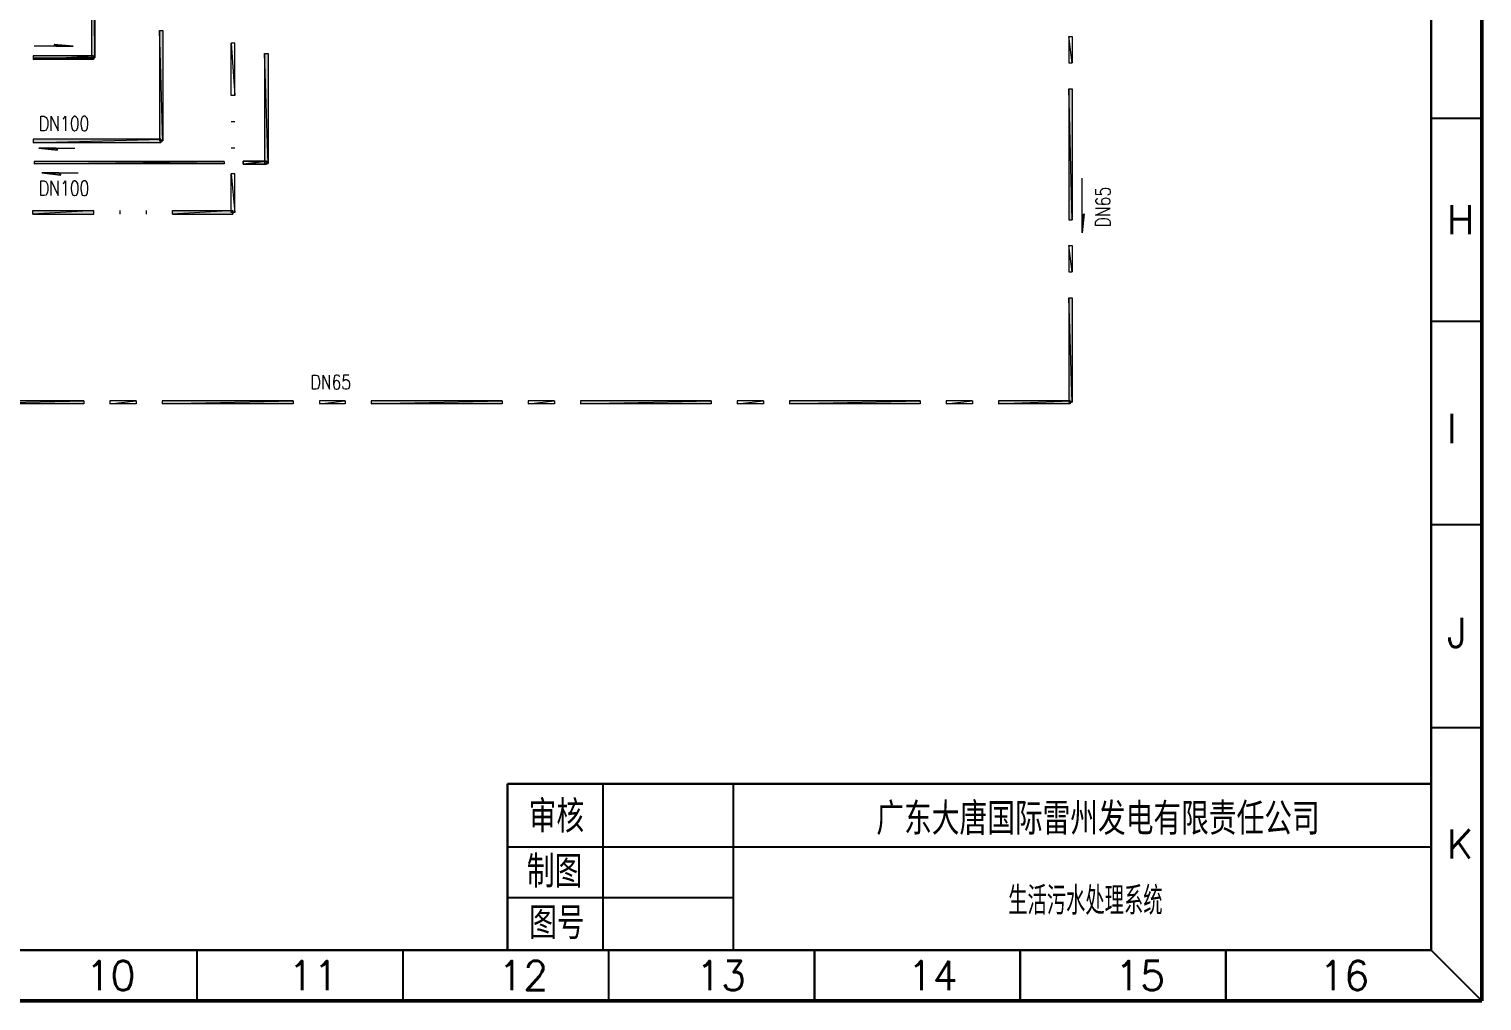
# Model space of a CAD drawing. Header units: millimetres. Extents: x 314312 to 406292, y 205315 to 257934.
# Drawn here: x 357624 to 390065, y 205315 to 227021 of the extents above; entities that cross this region are included whole.
import ezdxf

# ---------------------------------------------------------------- set-up
doc = ezdxf.new("R2010")
doc.units = ezdxf.units.MM
doc.styles.add('样式 1', font='geditxt.shx', dxfattribs={"width": 0.72, "bigfont": 'dxt.shx'})
doc.styles.add('样式 2', font='txt.shx', dxfattribs={"height": 2})

msp = doc.modelspace()

# ---------------------------------------------------------------- hatches: boundary and pattern name
h = msp.add_hatch(color=0)
edge = h.paths.add_edge_path(flags=0)
edge.add_spline(control_points=[(359091, 236184), (359091, 236184), (359019, 236184), (359019, 236184), (359019, 236184), (359091, 226380), (359091, 226380), (359091, 226380), (359091, 236184), (359091, 236184)], knot_values=[0, 0, 0, 0, 1, 1, 1, 2, 2, 2, 3, 3, 3, 3], degree=3, periodic=0)
edge = h.paths.add_edge_path(flags=0)
edge.add_spline(control_points=[(359019, 236184), (359019, 236184), (359091, 226380), (359091, 226380), (359091, 226380), (359019, 226380), (359019, 226380), (359019, 226380), (359019, 236184), (359019, 236184)], knot_values=[0, 0, 0, 0, 1, 1, 1, 2, 2, 2, 3, 3, 3, 3], degree=3, periodic=0)
h = msp.add_hatch(color=0)
edge = h.paths.add_edge_path(flags=0)
edge.add_spline(control_points=[(360609, 226985), (360609, 226985), (360537, 226985), (360537, 226985), (360537, 226985), (360609, 224524), (360609, 224524), (360609, 224524), (360609, 226985), (360609, 226985)], knot_values=[0, 0, 0, 0, 1, 1, 1, 2, 2, 2, 3, 3, 3, 3], degree=3, periodic=0)
edge = h.paths.add_edge_path(flags=0)
edge.add_spline(control_points=[(360537, 226985), (360537, 226985), (360609, 224524), (360609, 224524), (360609, 224524), (360537, 224524), (360537, 224524), (360537, 224524), (360537, 226985), (360537, 226985)], knot_values=[0, 0, 0, 0, 1, 1, 1, 2, 2, 2, 3, 3, 3, 3], degree=3, periodic=0)
h = msp.add_hatch(color=0)
edge = h.paths.add_edge_path(flags=0)
edge.add_spline(control_points=[(362967, 226472), (362967, 226472), (362885, 226472), (362885, 226472), (362885, 226472), (362967, 224021), (362967, 224021), (362967, 224021), (362967, 226472), (362967, 226472)], knot_values=[0, 0, 0, 0, 1, 1, 1, 2, 2, 2, 3, 3, 3, 3], degree=3, periodic=0)
edge = h.paths.add_edge_path(flags=0)
edge.add_spline(control_points=[(362885, 226472), (362885, 226472), (362967, 224021), (362967, 224021), (362967, 224021), (362885, 224021), (362885, 224021), (362885, 224021), (362885, 226472), (362885, 226472)], knot_values=[0, 0, 0, 0, 1, 1, 1, 2, 2, 2, 3, 3, 3, 3], degree=3, periodic=0)
h = msp.add_hatch(color=0)
edge = h.paths.add_edge_path(flags=0)
edge.add_spline(control_points=[(359060, 226339), (359060, 226339), (359060, 226421), (359060, 226421), (359060, 226421), (357717, 226339), (357717, 226339), (357717, 226339), (359060, 226339), (359060, 226339)], knot_values=[0, 0, 0, 0, 1, 1, 1, 2, 2, 2, 3, 3, 3, 3], degree=3, periodic=0)
edge = h.paths.add_edge_path(flags=0)
edge.add_spline(control_points=[(359060, 226421), (359060, 226421), (357717, 226339), (357717, 226339), (357717, 226339), (357717, 226421), (357717, 226421), (357717, 226421), (359060, 226421), (359060, 226421)], knot_values=[0, 0, 0, 0, 1, 1, 1, 2, 2, 2, 3, 3, 3, 3], degree=3, periodic=0)
h = msp.add_hatch(color=0)
edge = h.paths.add_edge_path(flags=0)
edge.add_spline(control_points=[(380914, 225683), (380914, 225683), (380842, 225683), (380842, 225683), (380842, 225683), (380914, 222760), (380914, 222760), (380914, 222760), (380914, 225683), (380914, 225683)], knot_values=[0, 0, 0, 0, 1, 1, 1, 2, 2, 2, 3, 3, 3, 3], degree=3, periodic=0)
edge = h.paths.add_edge_path(flags=0)
edge.add_spline(control_points=[(380842, 225683), (380842, 225683), (380914, 222760), (380914, 222760), (380914, 222760), (380842, 222760), (380842, 222760), (380842, 222760), (380842, 225683), (380842, 225683)], knot_values=[0, 0, 0, 0, 1, 1, 1, 2, 2, 2, 3, 3, 3, 3], degree=3, periodic=0)
h = msp.add_hatch(color=0)
edge = h.paths.add_edge_path(flags=0)
edge.add_spline(control_points=[(360568, 224483), (360568, 224483), (360568, 224565), (360568, 224565), (360568, 224565), (357717, 224483), (357717, 224483), (357717, 224483), (360568, 224483), (360568, 224483)], knot_values=[0, 0, 0, 0, 1, 1, 1, 2, 2, 2, 3, 3, 3, 3], degree=3, periodic=0)
edge = h.paths.add_edge_path(flags=0)
edge.add_spline(control_points=[(360568, 224565), (360568, 224565), (357717, 224483), (357717, 224483), (357717, 224483), (357717, 224565), (357717, 224565), (357717, 224565), (360568, 224565), (360568, 224565)], knot_values=[0, 0, 0, 0, 1, 1, 1, 2, 2, 2, 3, 3, 3, 3], degree=3, periodic=0)
h = msp.add_hatch(color=0)
edge = h.paths.add_edge_path(flags=0)
edge.add_spline(control_points=[(361983, 224011), (361983, 224011), (361983, 224062), (361983, 224062), (361983, 224062), (357737, 224011), (357737, 224011), (357737, 224011), (361983, 224011), (361983, 224011)], knot_values=[0, 0, 0, 0, 1, 1, 1, 2, 2, 2, 3, 3, 3, 3], degree=3, periodic=0)
edge = h.paths.add_edge_path(flags=0)
edge.add_spline(control_points=[(361983, 224062), (361983, 224062), (357737, 224011), (357737, 224011), (357737, 224011), (357737, 224062), (357737, 224062), (357737, 224062), (361983, 224062), (361983, 224062)], knot_values=[0, 0, 0, 0, 1, 1, 1, 2, 2, 2, 3, 3, 3, 3], degree=3, periodic=0)
h = msp.add_hatch(color=0)
edge = h.paths.add_edge_path(flags=0)
edge.add_spline(control_points=[(357706, 222965), (357706, 222965), (357706, 222883), (357706, 222883), (357706, 222883), (359070, 222965), (359070, 222965), (359070, 222965), (357706, 222965), (357706, 222965)], knot_values=[0, 0, 0, 0, 1, 1, 1, 2, 2, 2, 3, 3, 3, 3], degree=3, periodic=0)
edge = h.paths.add_edge_path(flags=0)
edge.add_spline(control_points=[(357706, 222883), (357706, 222883), (359070, 222965), (359070, 222965), (359070, 222965), (359070, 222883), (359070, 222883), (359070, 222883), (357706, 222883), (357706, 222883)], knot_values=[0, 0, 0, 0, 1, 1, 1, 2, 2, 2, 3, 3, 3, 3], degree=3, periodic=0)
h = msp.add_hatch(color=0)
edge = h.paths.add_edge_path(flags=0)
edge.add_spline(control_points=[(360824, 222965), (360824, 222965), (360824, 222883), (360824, 222883), (360824, 222883), (362178, 222965), (362178, 222965), (362178, 222965), (360824, 222965), (360824, 222965)], knot_values=[0, 0, 0, 0, 1, 1, 1, 2, 2, 2, 3, 3, 3, 3], degree=3, periodic=0)
edge = h.paths.add_edge_path(flags=0)
edge.add_spline(control_points=[(360824, 222883), (360824, 222883), (362178, 222965), (362178, 222965), (362178, 222965), (362178, 222883), (362178, 222883), (362178, 222883), (360824, 222883), (360824, 222883)], knot_values=[0, 0, 0, 0, 1, 1, 1, 2, 2, 2, 3, 3, 3, 3], degree=3, periodic=0)
h = msp.add_hatch(color=0)
edge = h.paths.add_edge_path(flags=0)
edge.add_spline(control_points=[(380914, 221016), (380914, 221016), (380842, 221016), (380842, 221016), (380842, 221016), (380914, 218688), (380914, 218688), (380914, 218688), (380914, 221016), (380914, 221016)], knot_values=[0, 0, 0, 0, 1, 1, 1, 2, 2, 2, 3, 3, 3, 3], degree=3, periodic=0)
edge = h.paths.add_edge_path(flags=0)
edge.add_spline(control_points=[(380842, 221016), (380842, 221016), (380914, 218688), (380914, 218688), (380914, 218688), (380842, 218688), (380842, 218688), (380842, 218688), (380842, 221016), (380842, 221016)], knot_values=[0, 0, 0, 0, 1, 1, 1, 2, 2, 2, 3, 3, 3, 3], degree=3, periodic=0)
h = msp.add_hatch(color=0)
edge = h.paths.add_edge_path(flags=0)
edge.add_spline(control_points=[(358845, 218647), (358845, 218647), (358845, 218719), (358845, 218719), (358845, 218719), (355932, 218647), (355932, 218647), (355932, 218647), (358845, 218647), (358845, 218647)], knot_values=[0, 0, 0, 0, 1, 1, 1, 2, 2, 2, 3, 3, 3, 3], degree=3, periodic=0)
edge = h.paths.add_edge_path(flags=0)
edge.add_spline(control_points=[(358845, 218719), (358845, 218719), (355932, 218647), (355932, 218647), (355932, 218647), (355932, 218719), (355932, 218719), (355932, 218719), (358845, 218719), (358845, 218719)], knot_values=[0, 0, 0, 0, 1, 1, 1, 2, 2, 2, 3, 3, 3, 3], degree=3, periodic=0)
h = msp.add_hatch(color=0)
edge = h.paths.add_edge_path(flags=0)
edge.add_spline(control_points=[(363521, 218647), (363521, 218647), (363521, 218719), (363521, 218719), (363521, 218719), (360598, 218647), (360598, 218647), (360598, 218647), (363521, 218647), (363521, 218647)], knot_values=[0, 0, 0, 0, 1, 1, 1, 2, 2, 2, 3, 3, 3, 3], degree=3, periodic=0)
edge = h.paths.add_edge_path(flags=0)
edge.add_spline(control_points=[(363521, 218719), (363521, 218719), (360598, 218647), (360598, 218647), (360598, 218647), (360598, 218719), (360598, 218719), (360598, 218719), (363521, 218719), (363521, 218719)], knot_values=[0, 0, 0, 0, 1, 1, 1, 2, 2, 2, 3, 3, 3, 3], degree=3, periodic=0)
h = msp.add_hatch(color=0)
edge = h.paths.add_edge_path(flags=0)
edge.add_spline(control_points=[(368187, 218647), (368187, 218647), (368187, 218719), (368187, 218719), (368187, 218719), (365265, 218647), (365265, 218647), (365265, 218647), (368187, 218647), (368187, 218647)], knot_values=[0, 0, 0, 0, 1, 1, 1, 2, 2, 2, 3, 3, 3, 3], degree=3, periodic=0)
edge = h.paths.add_edge_path(flags=0)
edge.add_spline(control_points=[(368187, 218719), (368187, 218719), (365265, 218647), (365265, 218647), (365265, 218647), (365265, 218719), (365265, 218719), (365265, 218719), (368187, 218719), (368187, 218719)], knot_values=[0, 0, 0, 0, 1, 1, 1, 2, 2, 2, 3, 3, 3, 3], degree=3, periodic=0)
h = msp.add_hatch(color=0)
edge = h.paths.add_edge_path(flags=0)
edge.add_spline(control_points=[(372853, 218647), (372853, 218647), (372853, 218719), (372853, 218719), (372853, 218719), (369941, 218647), (369941, 218647), (369941, 218647), (372853, 218647), (372853, 218647)], knot_values=[0, 0, 0, 0, 1, 1, 1, 2, 2, 2, 3, 3, 3, 3], degree=3, periodic=0)
edge = h.paths.add_edge_path(flags=0)
edge.add_spline(control_points=[(372853, 218719), (372853, 218719), (369941, 218647), (369941, 218647), (369941, 218647), (369941, 218719), (369941, 218719), (369941, 218719), (372853, 218719), (372853, 218719)], knot_values=[0, 0, 0, 0, 1, 1, 1, 2, 2, 2, 3, 3, 3, 3], degree=3, periodic=0)
h = msp.add_hatch(color=0)
edge = h.paths.add_edge_path(flags=0)
edge.add_spline(control_points=[(377520, 218647), (377520, 218647), (377520, 218719), (377520, 218719), (377520, 218719), (374607, 218647), (374607, 218647), (374607, 218647), (377520, 218647), (377520, 218647)], knot_values=[0, 0, 0, 0, 1, 1, 1, 2, 2, 2, 3, 3, 3, 3], degree=3, periodic=0)
edge = h.paths.add_edge_path(flags=0)
edge.add_spline(control_points=[(377520, 218719), (377520, 218719), (374607, 218647), (374607, 218647), (374607, 218647), (374607, 218719), (374607, 218719), (374607, 218719), (377520, 218719), (377520, 218719)], knot_values=[0, 0, 0, 0, 1, 1, 1, 2, 2, 2, 3, 3, 3, 3], degree=3, periodic=0)
h = msp.add_hatch(color=0)
edge = h.paths.add_edge_path(flags=0)
edge.add_spline(control_points=[(380873, 218647), (380873, 218647), (380873, 218719), (380873, 218719), (380873, 218719), (379273, 218647), (379273, 218647), (379273, 218647), (380873, 218647), (380873, 218647)], knot_values=[0, 0, 0, 0, 1, 1, 1, 2, 2, 2, 3, 3, 3, 3], degree=3, periodic=0)
edge = h.paths.add_edge_path(flags=0)
edge.add_spline(control_points=[(380873, 218719), (380873, 218719), (379273, 218647), (379273, 218647), (379273, 218647), (379273, 218719), (379273, 218719), (379273, 218719), (380873, 218719), (380873, 218719)], knot_values=[0, 0, 0, 0, 1, 1, 1, 2, 2, 2, 3, 3, 3, 3], degree=3, periodic=0)

# ---------------------------------------------------------------- linework, layer by layer
at = {"color": 7, "linetype": 'ByBlock', "lineweight": 50}
for p, q in [((390065, 257934), (390065, 205315)), ((390065, 205315), (314312, 205315))]:
    msp.add_line(p, q, dxfattribs=at)
at = {"color": 7, "linetype": 'ByBlock', "lineweight": 30}
for p, q in [((388931, 256800), (388931, 206449)), ((388931, 210163), (368309, 210163)), ((388931, 206449), (315446, 206449))]:
    msp.add_line(p, q, dxfattribs=at)
at = {"color": 7, "linetype": 'ByBlock', "lineweight": -3}
for p, q in [((390065, 225022), (388931, 225022)), ((390065, 220486), (388931, 220486)), ((390065, 215950), (388931, 215950)), ((390065, 211413), (388931, 211413)), ((361374, 206449), (361374, 205315)), ((365967, 206449), (365967, 205315)), ((370560, 206449), (370560, 205315)), ((370560, 206449), (370560, 205315)), ((375153, 206449), (375153, 205315)), ((375160, 206449), (375160, 205315)), ((379746, 206449), (379746, 205315)), ((379753, 206449), (379753, 205315)), ((384339, 206449), (384339, 205315)), ((384346, 206449), (384346, 205315)), ((388931, 206449), (390065, 205315))]:
    msp.add_line(p, q, dxfattribs=at)
at = {"color": 0, "linetype": 'ByBlock', "lineweight": 30}
msp.add_line((368309, 206449), (368309, 210163), dxfattribs=at)
at = {"color": 0, "linetype": 'ByBlock'}
for p, q in [((370447, 206449), (370447, 210163)), ((373355, 206449), (373355, 210163)), ((368309, 208757), (388931, 208757)), ((368309, 207629), (373350, 207629))]:
    msp.add_line(p, q, dxfattribs=at)
at = {"color": 0, "lineweight": 30}
msp.add_line((388931, 210163), (388931, 206449), dxfattribs=at)
at = {"color": 0}
msp.add_line((371264, 208757), (388897, 208757), dxfattribs=at)
at = {"color": 0, "lineweight": 5}
for points in [[(358609, 226636), (357737, 226636)], [(358188, 226677), (358609, 226636), (358188, 226677)], [(358188, 226677), (358230, 226636)], [(357717, 226380), (359060, 226380), (358476, 226380)], [(357891, 224749), (357891, 225077), (357963, 225077), (358004, 225047), (358024, 225026), (358035, 224995), (358045, 224954), (358045, 224872), (358035, 224831), (358024, 224790), (358004, 224760), (357963, 224749), (357891, 224749)], [(358117, 224749), (358117, 225077), (358271, 224749), (358271, 225077)], [(358383, 225016), (358404, 225026), (358435, 225077), (358435, 224749)], [(358629, 225077), (358599, 225047), (358578, 225016), (358568, 224934), (358568, 224893), (358578, 224811), (358599, 224760), (358629, 224749), (358650, 224749), (358681, 224760), (358712, 224811), (358722, 224893), (358722, 224934), (358712, 225016), (358681, 225047), (358650, 225077), (358629, 225077)], [(358845, 225077), (358814, 225047), (358794, 225016), (358783, 224934), (358783, 224893), (358794, 224811), (358814, 224760), (358845, 224749), (358876, 224749), (358906, 224760), (358927, 224811), (358937, 224893), (358937, 224934), (358927, 225016), (358906, 225047), (358876, 225077), (358845, 225077)], [(362137, 224954), (362219, 224954)], [(360609, 224524), (360537, 224524)], [(357840, 224360), (358650, 224360)], [(358260, 224319), (357840, 224360), (358260, 224319), (358230, 224360)], [(362137, 224370), (362219, 224370)], [(362967, 224021), (362885, 224021)], [(357891, 223303), (357891, 223631), (357963, 223631), (358004, 223611), (358024, 223580), (358035, 223549), (358045, 223508), (358045, 223426), (358035, 223375), (358024, 223344), (358004, 223314), (357963, 223303), (357891, 223303)], [(357912, 223806), (358722, 223806)], [(358332, 223755), (357912, 223806), (358332, 223755), (358291, 223806)], [(358117, 223303), (358117, 223631), (358271, 223303), (358271, 223631)], [(358383, 223570), (358404, 223580), (358435, 223631), (358435, 223303)], [(358629, 223631), (358599, 223611), (358578, 223570), (358568, 223488), (358568, 223447), (358578, 223365), (358599, 223314), (358629, 223303), (358650, 223303), (358681, 223314), (358712, 223365), (358722, 223447), (358722, 223488), (358712, 223570), (358681, 223611), (358650, 223631), (358629, 223631)], [(358845, 223631), (358814, 223611), (358794, 223570), (358783, 223488), (358783, 223447), (358794, 223365), (358814, 223314), (358845, 223303), (358876, 223303), (358906, 223314), (358927, 223365), (358937, 223447), (358937, 223488), (358927, 223570), (358906, 223611), (358876, 223631), (358845, 223631)], [(381140, 222473), (381140, 223693)], [(381437, 223447), (381437, 223334), (381581, 223324), (381570, 223334), (381550, 223365), (381550, 223396), (381570, 223437), (381601, 223457), (381642, 223467), (381673, 223467), (381724, 223457), (381755, 223437), (381765, 223396), (381765, 223365), (381755, 223334), (381735, 223324), (381704, 223314)], [(381488, 223232), (381458, 223221), (381437, 223191), (381437, 223170), (381458, 223139), (381499, 223119), (381581, 223108), (381663, 223108), (381724, 223119), (381755, 223139), (381765, 223170), (381765, 223180), (381755, 223211), (381724, 223232), (381673, 223242), (381663, 223242), (381611, 223232), (381581, 223211), (381570, 223180), (381570, 223170), (381581, 223139), (381611, 223119), (381663, 223108)], [(359655, 222965), (359655, 222883)], [(360240, 222965), (360240, 222883)], [(362178, 222965), (362178, 222883)], [(381140, 222852), (381181, 222893), (381140, 222473), (381181, 222893)], [(381765, 222862), (381437, 222862), (381765, 223016), (381437, 223016)], [(381765, 222637), (381437, 222637), (381437, 222709), (381458, 222739), (381488, 222770), (381519, 222780), (381570, 222791), (381642, 222791), (381694, 222780), (381724, 222770), (381755, 222739), (381765, 222709), (381765, 222637)], [(363952, 218976), (363952, 219294), (364034, 219294), (364065, 219283), (364085, 219253), (364096, 219222), (364106, 219170), (364106, 219099), (364096, 219047), (364085, 219017), (364065, 218986), (364034, 218976), (363952, 218976)], [(364188, 218976), (364188, 219294), (364331, 218976), (364331, 219294)], [(364557, 219253), (364547, 219283), (364506, 219294), (364485, 219294), (364454, 219283), (364434, 219232), (364424, 219160), (364424, 219078), (364434, 219017), (364454, 218986), (364485, 218976), (364495, 218976), (364536, 218986), (364557, 219017), (364567, 219068), (364567, 219078), (364557, 219129), (364536, 219160), (364495, 219170), (364485, 219170), (364454, 219160), (364434, 219129), (364424, 219078)], [(364762, 219294), (364649, 219294), (364639, 219160), (364649, 219170), (364680, 219191), (364721, 219191), (364752, 219170), (364772, 219140), (364783, 219099), (364783, 219068), (364772, 219017), (364752, 218986), (364721, 218976), (364680, 218976), (364649, 218986), (364639, 219006), (364629, 219037)], [(380914, 218688), (380842, 218688)]]:
    msp.add_lwpolyline(points, dxfattribs=at)
for points in [[(359091, 236184), (359091, 236184), (359019, 236184), (359019, 236184), (359019, 236184), (359091, 226380), (359091, 226380), (359091, 226380), (359091, 236184), (359091, 236184)], [(359019, 236184), (359019, 236184), (359091, 226380), (359091, 226380), (359091, 226380), (359019, 226380), (359019, 226380), (359019, 226380), (359019, 236184), (359019, 236184)], [(360609, 226985), (360609, 226985), (360537, 226985), (360537, 226985), (360537, 226985), (360609, 224524), (360609, 224524), (360609, 224524), (360609, 226985), (360609, 226985)], [(360537, 226985), (360537, 226985), (360609, 224524), (360609, 224524), (360609, 224524), (360537, 224524), (360537, 224524), (360537, 224524), (360537, 226985), (360537, 226985)], [(380914, 226852), (380914, 226852), (380842, 226852), (380842, 226852), (380842, 226852), (380914, 226267), (380914, 226267), (380914, 226267), (380914, 226852), (380914, 226852)], [(380842, 226852), (380842, 226852), (380914, 226267), (380914, 226267), (380914, 226267), (380842, 226267), (380842, 226267), (380842, 226267), (380842, 226852), (380842, 226852)], [(358188, 226677), (358188, 226677), (358230, 226636), (358230, 226636), (358230, 226636), (358609, 226636), (358609, 226636), (358609, 226636), (358188, 226677), (358188, 226677)], [(358230, 226636), (358230, 226636), (358609, 226636), (358609, 226636), (358609, 226636), (358609, 226636), (358609, 226636), (358609, 226636), (358230, 226636), (358230, 226636)], [(362137, 225539), (362137, 225539), (362219, 225539), (362219, 225539), (362219, 225539), (362137, 226708), (362137, 226708), (362137, 226708), (362137, 225539), (362137, 225539)], [(362219, 225539), (362219, 225539), (362137, 226708), (362137, 226708), (362137, 226708), (362219, 226708), (362219, 226708), (362219, 226708), (362219, 225539), (362219, 225539)], [(362967, 226472), (362967, 226472), (362885, 226472), (362885, 226472), (362885, 226472), (362967, 224021), (362967, 224021), (362967, 224021), (362967, 226472), (362967, 226472)], [(362885, 226472), (362885, 226472), (362967, 224021), (362967, 224021), (362967, 224021), (362885, 224021), (362885, 224021), (362885, 224021), (362885, 226472), (362885, 226472)], [(359060, 226339), (359060, 226339), (359060, 226421), (359060, 226421), (359060, 226421), (357717, 226339), (357717, 226339), (357717, 226339), (359060, 226339), (359060, 226339)], [(359060, 226421), (359060, 226421), (357717, 226339), (357717, 226339), (357717, 226339), (357717, 226421), (357717, 226421), (357717, 226421), (359060, 226421), (359060, 226421)], [(380914, 225683), (380914, 225683), (380842, 225683), (380842, 225683), (380842, 225683), (380914, 222760), (380914, 222760), (380914, 222760), (380914, 225683), (380914, 225683)], [(380842, 225683), (380842, 225683), (380914, 222760), (380914, 222760), (380914, 222760), (380842, 222760), (380842, 222760), (380842, 222760), (380842, 225683), (380842, 225683)], [(360568, 224483), (360568, 224483), (360568, 224565), (360568, 224565), (360568, 224565), (357717, 224483), (357717, 224483), (357717, 224483), (360568, 224483), (360568, 224483)], [(360568, 224565), (360568, 224565), (357717, 224483), (357717, 224483), (357717, 224483), (357717, 224565), (357717, 224565), (357717, 224565), (360568, 224565), (360568, 224565)], [(358230, 224360), (358230, 224360), (358230, 224360), (358230, 224360), (358230, 224360), (357840, 224360), (357840, 224360), (357840, 224360), (358230, 224360), (358230, 224360)], [(358230, 224360), (358230, 224360), (357840, 224360), (357840, 224360), (357840, 224360), (358260, 224319), (358260, 224319), (358260, 224319), (358230, 224360), (358230, 224360)], [(361983, 224011), (361983, 224011), (361983, 224062), (361983, 224062), (361983, 224062), (357737, 224011), (357737, 224011), (357737, 224011), (361983, 224011), (361983, 224011)], [(361983, 224062), (361983, 224062), (357737, 224011), (357737, 224011), (357737, 224011), (357737, 224062), (357737, 224062), (357737, 224062), (361983, 224062), (361983, 224062)], [(362403, 224072), (362403, 224072), (362403, 224001), (362403, 224001), (362403, 224001), (362926, 224072), (362926, 224072), (362926, 224072), (362403, 224072), (362403, 224072)], [(362403, 224001), (362403, 224001), (362926, 224072), (362926, 224072), (362926, 224072), (362926, 224001), (362926, 224001), (362926, 224001), (362403, 224001), (362403, 224001)], [(362926, 224001), (362926, 224001), (362926, 224072), (362926, 224072), (362926, 224072), (362403, 224001), (362403, 224001), (362403, 224001), (362926, 224001), (362926, 224001)], [(362926, 224072), (362926, 224072), (362403, 224001), (362403, 224001), (362403, 224001), (362403, 224072), (362403, 224072), (362403, 224072), (362926, 224072), (362926, 224072)], [(358291, 223806), (358291, 223806), (358291, 223806), (358291, 223806), (358291, 223806), (357912, 223806), (357912, 223806), (357912, 223806), (358291, 223806), (358291, 223806)], [(358291, 223806), (358291, 223806), (357912, 223806), (357912, 223806), (357912, 223806), (358332, 223755), (358332, 223755), (358332, 223755), (358291, 223806), (358291, 223806)], [(362137, 222924), (362137, 222924), (362219, 222924), (362219, 222924), (362219, 222924), (362137, 223785), (362137, 223785), (362137, 223785), (362137, 222924), (362137, 222924)], [(362219, 222924), (362219, 222924), (362137, 223785), (362137, 223785), (362137, 223785), (362219, 223785), (362219, 223785), (362219, 223785), (362219, 222924), (362219, 222924)], [(357706, 222965), (357706, 222965), (357706, 222883), (357706, 222883), (357706, 222883), (359070, 222965), (359070, 222965), (359070, 222965), (357706, 222965), (357706, 222965)], [(357706, 222883), (357706, 222883), (359070, 222965), (359070, 222965), (359070, 222965), (359070, 222883), (359070, 222883), (359070, 222883), (357706, 222883), (357706, 222883)], [(360824, 222965), (360824, 222965), (360824, 222883), (360824, 222883), (360824, 222883), (362178, 222965), (362178, 222965), (362178, 222965), (360824, 222965), (360824, 222965)], [(360824, 222883), (360824, 222883), (362178, 222965), (362178, 222965), (362178, 222965), (362178, 222883), (362178, 222883), (362178, 222883), (360824, 222883), (360824, 222883)], [(381181, 222893), (381181, 222893), (381140, 222852), (381140, 222852), (381140, 222852), (381171, 222852), (381171, 222852), (381171, 222852), (381181, 222893), (381181, 222893)], [(381140, 222852), (381140, 222852), (381171, 222852), (381171, 222852), (381171, 222852), (381140, 222473), (381140, 222473), (381140, 222473), (381140, 222852), (381140, 222852)], [(380914, 222186), (380914, 222186), (380842, 222186), (380842, 222186), (380842, 222186), (380914, 221601), (380914, 221601), (380914, 221601), (380914, 222186), (380914, 222186)], [(380842, 222186), (380842, 222186), (380914, 221601), (380914, 221601), (380914, 221601), (380842, 221601), (380842, 221601), (380842, 221601), (380842, 222186), (380842, 222186)], [(380914, 221016), (380914, 221016), (380842, 221016), (380842, 221016), (380842, 221016), (380914, 218688), (380914, 218688), (380914, 218688), (380914, 221016), (380914, 221016)], [(380842, 221016), (380842, 221016), (380914, 218688), (380914, 218688), (380914, 218688), (380842, 218688), (380842, 218688), (380842, 218688), (380842, 221016), (380842, 221016)], [(358845, 218647), (358845, 218647), (358845, 218719), (358845, 218719), (358845, 218719), (355932, 218647), (355932, 218647), (355932, 218647), (358845, 218647), (358845, 218647)], [(358845, 218719), (358845, 218719), (355932, 218647), (355932, 218647), (355932, 218647), (355932, 218719), (355932, 218719), (355932, 218719), (358845, 218719), (358845, 218719)], [(360014, 218647), (360014, 218647), (360014, 218719), (360014, 218719), (360014, 218719), (359429, 218647), (359429, 218647), (359429, 218647), (360014, 218647), (360014, 218647)], [(360014, 218719), (360014, 218719), (359429, 218647), (359429, 218647), (359429, 218647), (359429, 218719), (359429, 218719), (359429, 218719), (360014, 218719), (360014, 218719)], [(363521, 218647), (363521, 218647), (363521, 218719), (363521, 218719), (363521, 218719), (360598, 218647), (360598, 218647), (360598, 218647), (363521, 218647), (363521, 218647)], [(363521, 218719), (363521, 218719), (360598, 218647), (360598, 218647), (360598, 218647), (360598, 218719), (360598, 218719), (360598, 218719), (363521, 218719), (363521, 218719)], [(364680, 218647), (364680, 218647), (364680, 218719), (364680, 218719), (364680, 218719), (364106, 218647), (364106, 218647), (364106, 218647), (364680, 218647), (364680, 218647)], [(364680, 218719), (364680, 218719), (364106, 218647), (364106, 218647), (364106, 218647), (364106, 218719), (364106, 218719), (364106, 218719), (364680, 218719), (364680, 218719)], [(368187, 218647), (368187, 218647), (368187, 218719), (368187, 218719), (368187, 218719), (365265, 218647), (365265, 218647), (365265, 218647), (368187, 218647), (368187, 218647)], [(368187, 218719), (368187, 218719), (365265, 218647), (365265, 218647), (365265, 218647), (365265, 218719), (365265, 218719), (365265, 218719), (368187, 218719), (368187, 218719)], [(369356, 218647), (369356, 218647), (369356, 218719), (369356, 218719), (369356, 218719), (368772, 218647), (368772, 218647), (368772, 218647), (369356, 218647), (369356, 218647)], [(369356, 218719), (369356, 218719), (368772, 218647), (368772, 218647), (368772, 218647), (368772, 218719), (368772, 218719), (368772, 218719), (369356, 218719), (369356, 218719)], [(372853, 218647), (372853, 218647), (372853, 218719), (372853, 218719), (372853, 218719), (369941, 218647), (369941, 218647), (369941, 218647), (372853, 218647), (372853, 218647)], [(372853, 218719), (372853, 218719), (369941, 218647), (369941, 218647), (369941, 218647), (369941, 218719), (369941, 218719), (369941, 218719), (372853, 218719), (372853, 218719)], [(374023, 218647), (374023, 218647), (374023, 218719), (374023, 218719), (374023, 218719), (373438, 218647), (373438, 218647), (373438, 218647), (374023, 218647), (374023, 218647)], [(374023, 218719), (374023, 218719), (373438, 218647), (373438, 218647), (373438, 218647), (373438, 218719), (373438, 218719), (373438, 218719), (374023, 218719), (374023, 218719)], [(377520, 218647), (377520, 218647), (377520, 218719), (377520, 218719), (377520, 218719), (374607, 218647), (374607, 218647), (374607, 218647), (377520, 218647), (377520, 218647)], [(377520, 218719), (377520, 218719), (374607, 218647), (374607, 218647), (374607, 218647), (374607, 218719), (374607, 218719), (374607, 218719), (377520, 218719), (377520, 218719)], [(378689, 218647), (378689, 218647), (378689, 218719), (378689, 218719), (378689, 218719), (378104, 218647), (378104, 218647), (378104, 218647), (378689, 218647), (378689, 218647)], [(378689, 218719), (378689, 218719), (378104, 218647), (378104, 218647), (378104, 218647), (378104, 218719), (378104, 218719), (378104, 218719), (378689, 218719), (378689, 218719)], [(380873, 218647), (380873, 218647), (380873, 218719), (380873, 218719), (380873, 218719), (379273, 218647), (379273, 218647), (379273, 218647), (380873, 218647), (380873, 218647)], [(380873, 218719), (380873, 218719), (379273, 218647), (379273, 218647), (379273, 218647), (379273, 218719), (379273, 218719), (379273, 218719), (380873, 218719), (380873, 218719)]]:
    msp.add_open_spline(points, degree=3, knots=[0, 0, 0, 0, 1, 1, 1, 2, 2, 2, 3, 3, 3, 3], dxfattribs=at)

# ---------------------------------------------------------------- texts
at = {"color": 7, "linetype": 'ByBlock', "lineweight": -3, "style": '样式 2'}
for s, height, p in [('H', 651, (389284, 222437)), ('I', 651, (389284, 217775)), ('J', 651, (389284, 213218)), ('K', 651, (389284, 208494)), ('10', 650.8, (358887, 205557)), ('11', 650.8, (363413, 205557)), ('12', 650.8, (368100, 205557)), ('13', 650.8, (372518, 205557)), ('14', 650.8, (377242, 205557)), ('15', 650.8, (381875, 205557)), ('16', 650.8, (386434, 205557))]:
    msp.add_text(s, height=height, dxfattribs=at).set_placement(p)
at = {"color": 0, "char_height": 630, "width": 20735.96, "attachment_point": 5, "style": '样式 1'}
for s, insert in [('{\\fFangSong_GB2312|b0|i0|c134|p49;审核}', (369400, 209425)), ('{\\fFangSong_GB2312|b0|i0|c134|p49;广东大唐国际雷州发电有限责任公司}', (381493, 209370)), ('{\\fFangSong_GB2312|b0|i0|c134|p49;制图}', (369358, 208196)), ('{\\C256;生活污水处理系统}', (381211, 207553)), ('{\\fFangSong_GB2312|b0|i0|c134|p49;图号}', (369410, 207046))]:
    msp.add_mtext(s, dxfattribs=dict(at, insert=insert))

doc.saveas('drawing.dxf')
